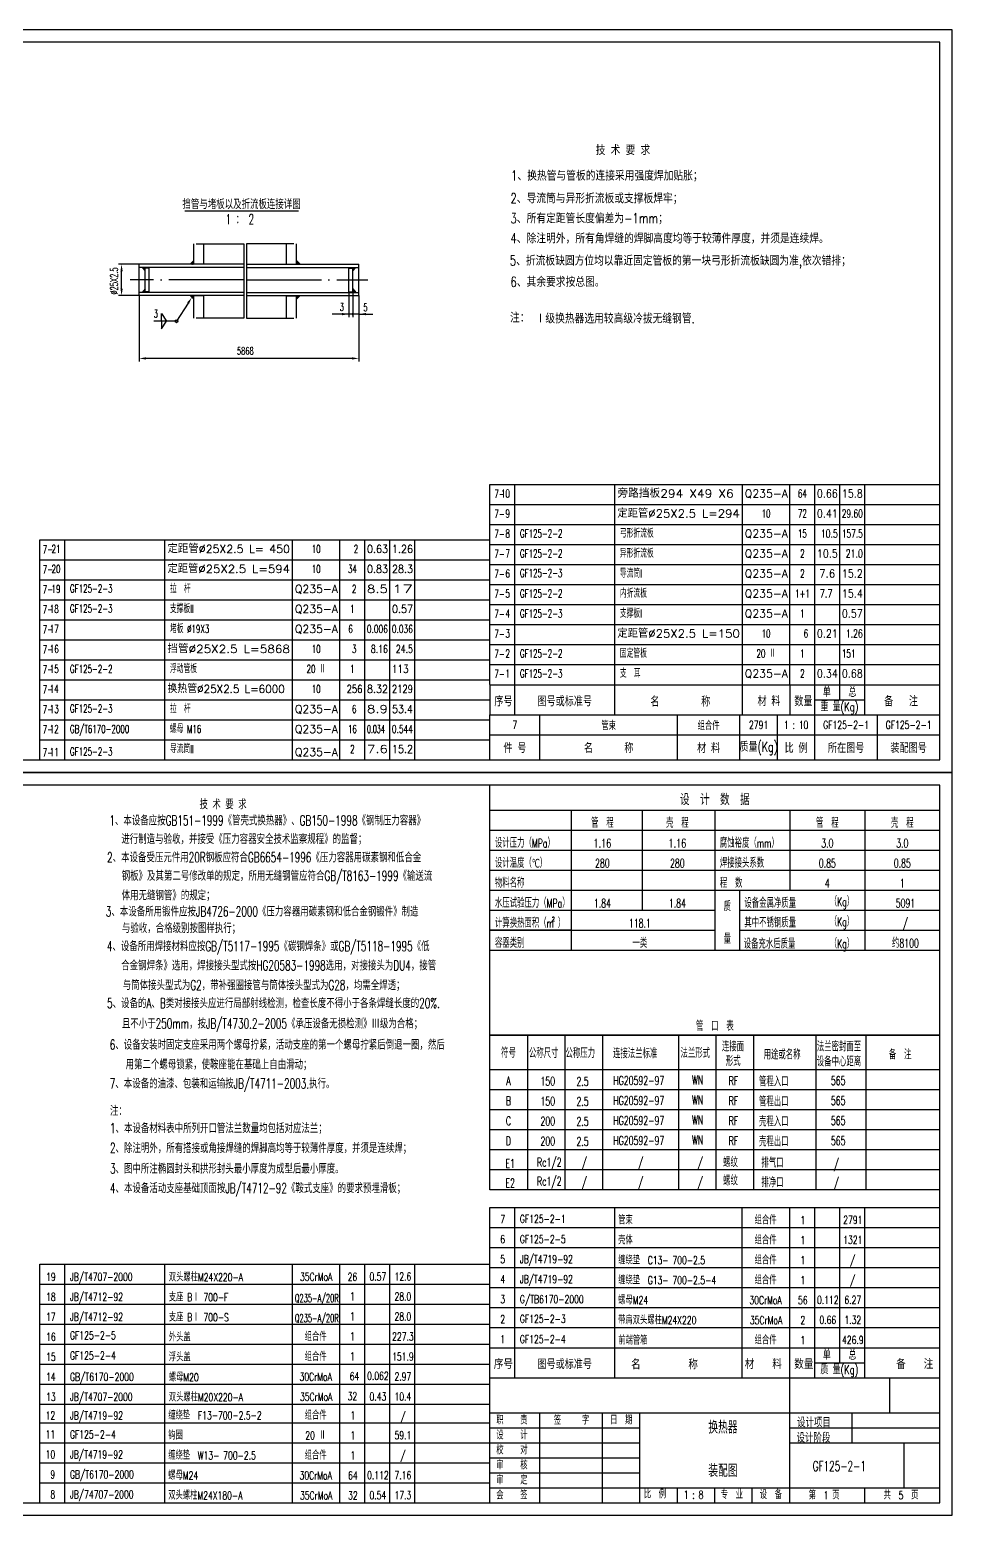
# Model space of a CAD drawing. Extents: x -187 to 2440, y 126 to 1474.
# Drawn here: x 1134 to 1503, y 871 to 1465 of the extents above; entities that cross this region are included whole.
import ezdxf
from ezdxf.enums import TextEntityAlignment as Align

# ---------------------------------------------------------------- set-up
doc = ezdxf.new("R2010")
doc.units = 0
doc.header["$MEASUREMENT"] = 0
doc.linetypes.add('DASHDOT-M', pattern=[36, 30, -3, 0, -3])
doc.layers.get('0').update_dxf_attribs({"linetype": 'CONTINUOUS'})
for name, color, linetype in [('CDR_DWG1', 4, 'CONTINUOUS'), ('CDR_DWG2', 2, 'CONTINUOUS'), ('CDR_DWG3', 1, 'DASHDOT-M')]:
    doc.layers.add(name, color=color, linetype=linetype)
doc.styles.add('HZ', font='ROMANS', dxfattribs={"width": 0.7, "bigfont": 'HZ'})

msp = doc.modelspace()

# ---------------------------------------------------------------- linework, layer by layer
for p, q in [((1503.4, 1465.28), (662.4, 1465.28)), ((1503.4, 1168.28), (1503.4, 1465.28)), ((1198.42, 1371.46), (1199.92, 1372.93)), ((1198.6, 1371.46), (1199.92, 1372.78)), ((1198.89, 1371.46), (1199.92, 1372.49)), ((1199.92, 1371.87), (1199.39, 1372.4)), ((1199.92, 1372.15), (1199.53, 1372.54)), ((1199.92, 1372.43), (1199.67, 1372.68)), ((1199.92, 1372.71), (1199.82, 1372.82)), ((1242.51, 1371.46), (1241, 1372.93)), ((1241, 1372.71), (1241.11, 1372.82)), ((1242.32, 1371.46), (1241, 1372.78)), ((1241, 1372.43), (1241.26, 1372.68)), ((1241, 1372.15), (1241.4, 1372.54)), ((1242.04, 1371.46), (1241, 1372.49)), ((1241, 1371.87), (1241.54, 1372.4)), ((1178.03, 1371.46), (1169.79, 1371.46)), ((1171.04, 1361.76), (1171.04, 1368.66)), ((1180.53, 1368.83), (1179.33, 1370.21)), ((1179.42, 1370.1), (1179.53, 1370.21)), ((1180.53, 1369.19), (1179.51, 1370.21)), ((1179.55, 1369.95), (1179.81, 1370.21)), ((1179.68, 1369.8), (1180.09, 1370.21)), ((1180.53, 1369.48), (1179.79, 1370.21)), ((1179.81, 1369.65), (1180.37, 1370.21)), ((1179.95, 1369.5), (1180.53, 1370.08)), ((1180.53, 1368.91), (1179.99, 1369.44)), ((1180.53, 1369.76), (1180.08, 1370.21)), ((1180.08, 1369.35), (1180.53, 1369.79)), ((1180.21, 1369.19), (1180.53, 1369.51)), ((1180.34, 1369.04), (1180.53, 1369.23)), ((1180.53, 1370.04), (1180.36, 1370.21)), ((1180.47, 1368.89), (1180.53, 1368.95)), ((1199.77, 1371.46), (1199.1, 1372.12)), ((1199.17, 1371.46), (1199.92, 1372.21)), ((1199.92, 1371.58), (1199.24, 1372.26)), ((1241, 1371.58), (1241.68, 1372.26)), ((1263.5, 1369.48), (1264.24, 1370.21)), ((1263.5, 1369.19), (1264.52, 1370.21)), ((1263.5, 1368.83), (1264.7, 1370.21)), ((1264.08, 1369.5), (1263.5, 1370.08)), ((1264.22, 1369.65), (1263.66, 1370.21)), ((1264.35, 1369.8), (1263.94, 1370.21)), ((1264.48, 1369.95), (1264.22, 1370.21)), ((1264.61, 1370.1), (1264.5, 1370.21)), ((1180.53, 1361.59), (1179.33, 1360.21)), ((1179.43, 1360.21), (1180.53, 1361.31)), ((1179.89, 1360.21), (1179.59, 1360.51)), ((1179.71, 1360.21), (1180.53, 1361.03)), ((1180.18, 1360.21), (1179.72, 1360.66)), ((1180.46, 1360.21), (1179.85, 1360.81)), ((1180.53, 1360.42), (1179.99, 1360.97)), ((1179.99, 1360.21), (1180.53, 1360.74)), ((1180.53, 1360.71), (1180.12, 1361.12)), ((1180.53, 1360.99), (1180.25, 1361.27)), ((1180.27, 1360.21), (1180.53, 1360.46)), ((1180.53, 1361.27), (1180.38, 1361.42)), ((1180.53, 1361.56), (1180.51, 1361.57)), ((1262, 1360.46), (1262, 1350.3)), ((1263.5, 1361.59), (1263.5, 1350.3)), ((1263.5, 1361.59), (1264.7, 1360.21)), ((1264.6, 1360.21), (1263.5, 1361.31)), ((1264.32, 1360.21), (1263.5, 1361.03)), ((1263.57, 1360.21), (1264.18, 1360.81)), ((1263.85, 1360.21), (1264.31, 1360.66)), ((1264.14, 1360.21), (1264.44, 1360.51)), ((1178.03, 1358.96), (1169.79, 1358.96)), ((1178.03, 1358.96), (1178.03, 1332.58)), ((1179.33, 1360.21), (1179.33, 1360.21)), ((1179.61, 1360.21), (1179.46, 1360.36)), ((1197.64, 1355.89), (1193.03, 1348.7)), ((1198.42, 1358.96), (1199.92, 1357.49)), ((1198.63, 1358.96), (1198.53, 1358.85)), ((1198.6, 1358.96), (1199.92, 1357.64)), ((1198.92, 1358.96), (1198.67, 1358.71)), ((1199.2, 1358.96), (1198.81, 1358.57)), ((1198.89, 1358.96), (1199.92, 1357.92)), ((1199.48, 1358.96), (1198.96, 1358.43)), ((1199.77, 1358.96), (1199.1, 1358.29)), ((1199.17, 1358.96), (1199.92, 1358.2)), ((1199.92, 1358.83), (1199.24, 1358.15)), ((1199.92, 1358.55), (1199.39, 1358.01)), ((1199.45, 1358.96), (1199.92, 1358.49)), ((1199.92, 1358.27), (1199.53, 1357.87)), ((1199.92, 1357.99), (1199.67, 1357.73)), ((1199.92, 1357.7), (1199.82, 1357.59)), ((1242.04, 1358.96), (1241, 1357.92)), ((1242.32, 1358.96), (1241, 1357.64)), ((1242.51, 1358.96), (1241, 1357.49)), ((1241.76, 1358.96), (1241, 1358.2)), ((1241, 1358.83), (1241.68, 1358.15)), ((1241, 1358.55), (1241.54, 1358.01)), ((1241, 1358.27), (1241.4, 1357.87)), ((1241, 1357.99), (1241.26, 1357.73)), ((1241, 1357.7), (1241.11, 1357.59)), ((1264.42, 1360.21), (1264.57, 1360.36)), ((1264.7, 1360.21), (1264.7, 1360.21)), ((1266, 1358.96), (1266, 1350.3)), ((1185.82, 1348.7), (1183.9, 1348.7)), ((1193.03, 1348.7), (1185.82, 1348.7)), ((1187.08, 1351.75), (1189.05, 1348.7)), ((1187.08, 1348.7), (1187.08, 1351.75)), ((1187.08, 1345.65), (1189.05, 1348.7)), ((1187.08, 1348.7), (1187.08, 1345.65)), ((1260.7, 1351.55), (1255.35, 1351.55)), ((1266, 1351.55), (1256.4, 1351.55)), ((1266, 1350.3), (1266, 1341.44)), ((1266.3, 1351.55), (1269.1, 1351.55)), ((1268.8, 1351.55), (1271.6, 1351.55)), ((1266, 1341.44), (1266, 1332.58)), ((1263.2, 1333.83), (1180.83, 1333.83)), ((1458.4, 1203.45), (1458.4, 1283.45)), ((1318.4, 1275.45), (1498.4, 1275.45)), ((1318.4, 1267.45), (1498.4, 1267.45)), ((1278.4, 1173.28), (1278.4, 1261.28)), ((1318.4, 1259.45), (1498.4, 1259.45)), ((1138.4, 1253.28), (1318.4, 1253.28)), ((1318.4, 1251.45), (1498.4, 1251.45)), ((1138.4, 1245.28), (1318.4, 1245.28)), ((1318.4, 1243.45), (1498.4, 1243.45)), ((1138.4, 1237.28), (1318.4, 1237.28)), ((1318.4, 1235.45), (1498.4, 1235.45)), ((1138.4, 1229.28), (1318.4, 1229.28)), ((1318.4, 1227.45), (1498.4, 1227.45)), ((1138.4, 1221.28), (1318.4, 1221.28)), ((1318.4, 1219.45), (1498.4, 1219.45)), ((1138.4, 1213.28), (1318.4, 1213.28)), ((1318.4, 1211.45), (1498.4, 1211.45)), ((1138.4, 1205.28), (1318.4, 1205.28)), ((1318.4, 1203.28), (1498.4, 1203.28)), ((1318.4, 1203.28), (1498.4, 1203.28)), ((1458.4, 1197.28), (1458.4, 1203.28)), ((1138.4, 1197.28), (1318.4, 1197.28)), ((1448.4, 1197.28), (1468.4, 1197.28)), ((1138.4, 1189.28), (1318.4, 1189.28)), ((1318.4, 1191.28), (1498.4, 1191.28)), ((1318.41, 1191.28), (1498.41, 1191.28)), ((1318.41, 1183.28), (1498.41, 1183.28)), ((1138.4, 1181.28), (1318.4, 1181.28)), ((1318.41, 1173.28), (1498.4, 1173.28)), ((1503.4, 1168.28), (662.4, 1168.28)), ((662.4, 1168.28), (1503.4, 1168.28)), ((662.4, 1168.28), (1503.4, 1168.28)), ((662.4, 1168.2), (1503.4, 1168.2)), ((662.4, 1168.2), (1503.4, 1168.2)), ((1503.4, 871.2), (1503.4, 1168.2)), ((1379.38, 1153.2), (1379.38, 1113.2)), ((1318.4, 1145.2), (1498.4, 1145.2)), ((1318.4, 1137.2), (1498.4, 1137.2)), ((1318.4, 1129.2), (1498.4, 1129.2)), ((1318.4, 1121.2), (1498.4, 1121.2)), ((1418.4, 1097.2), (1418.4, 1121.2)), ((1318.4, 1113.2), (1408.4, 1113.2)), ((1418.4, 1113.2), (1498.4, 1113.2)), ((1350.86, 1105.2), (1318.4, 1105.2)), ((1318.4, 1105.2), (1408.4, 1105.2)), ((1418.4, 1105.2), (1498.4, 1105.2)), ((1318.4, 1097.2), (1498.4, 1097.2)), ((1318.4, 1097.2), (1498.4, 1097.2)), ((1318.4, 1097.2), (1498.4, 1097.2)), ((1318.4, 1097.2), (1408.4, 1097.2)), ((1408.4, 1097.2), (1498.4, 1097.2)), ((1318.4, 1063.2), (1498.4, 1063.2)), ((1498.4, 1049.38), (1318.4, 1049.38)), ((1498.4, 1041.38), (1318.4, 1041.38)), ((1498.4, 1033.38), (1318.4, 1033.38)), ((1498.4, 1025.38), (1318.4, 1025.38)), ((1498.4, 1017.38), (1318.4, 1017.38)), ((1498.4, 1009.38), (1318.4, 1009.38)), ((1458.39, 932.2), (1458.39, 994.28)), ((1318.39, 986.28), (1498.39, 986.28)), ((1318.39, 978.28), (1498.39, 978.28)), ((1278.4, 876.2), (1278.4, 971.65)), ((1318.39, 970.28), (1498.39, 970.28)), ((1138.4, 963.65), (1318.4, 963.65)), ((1318.39, 962.28), (1498.39, 962.28)), ((1138.4, 955.65), (1318.4, 955.65)), ((1318.39, 954.28), (1498.39, 954.28)), ((1138.4, 947.65), (1318.4, 947.65)), ((1318.39, 946.28), (1498.39, 946.28)), ((1138.4, 939.65), (1318.4, 939.65)), ((1318.39, 938.2), (1498.39, 938.2)), ((1318.39, 938.2), (1498.39, 938.2)), ((1468.39, 932.2), (1468.39, 938.2)), ((1138.4, 931.65), (1318.4, 931.65)), ((1448.39, 932.2), (1468.39, 932.2)), ((1138.4, 923.65), (1318.4, 923.65)), ((1318.4, 926.2), (1498.4, 926.2)), ((1438.39, 876.2), (1438.39, 926.2)), ((1478.39, 912.2), (1478.39, 926.2)), ((1138.4, 915.65), (1318.4, 915.65)), ((1318.39, 912.2), (1498.39, 912.2)), ((1338.39, 876.2), (1338.39, 912.2)), ((1363.39, 876.2), (1363.39, 912.2)), ((1378.39, 876.2), (1378.39, 912.2)), ((1463.39, 900.2), (1463.39, 912.2)), ((1138.39, 908.2), (1318.39, 908.2)), ((1138.4, 908.2), (1318.4, 908.2)), ((1318.39, 906.2), (1378.39, 906.2)), ((1438.39, 906.2), (1498.39, 906.2)), ((1138.39, 900.2), (1318.39, 900.2)), ((1318.39, 900.2), (1378.39, 900.2)), ((1438.39, 900.2), (1498.39, 900.2)), ((1484.02, 900.2), (1484.02, 882.2)), ((1138.39, 892.2), (1318.39, 892.2)), ((1318.39, 894.2), (1378.39, 894.2)), ((1318.39, 888.2), (1378.39, 888.2)), ((1138.39, 884.2), (1318.39, 884.2)), ((1318.39, 882.2), (1498.39, 882.2)), ((1393.39, 876.2), (1393.39, 882.2)), ((1408.39, 876.2), (1408.39, 882.2)), ((1423.39, 876.2), (1423.39, 882.2)), ((1468.39, 876.2), (1468.39, 882.2)), ((662.4, 871.2), (1503.4, 871.2))]:
    msp.add_line(p, q)
msp.add_circle((1193.03, 1348.7), 0.578)
for start, end in [(0, 180), (180, 0)]:
    msp.add_arc((1263.5, 1351.55), 0.2, start, end)
for points in [[(1170.58, 1368.66), (1171.51, 1368.66), (1171.04, 1371.46)], [(1170.58, 1361.76), (1171.51, 1361.76), (1171.04, 1358.96)], [(1197.25, 1356.14), (1198.03, 1355.63), (1199.15, 1358.24)], [(1259.2, 1352.02), (1259.2, 1351.08), (1262, 1351.55)], [(1268.8, 1352.02), (1268.8, 1351.08), (1266, 1351.55)], [(1180.83, 1334.3), (1180.83, 1333.37), (1178.03, 1333.83)], [(1263.2, 1334.3), (1263.2, 1333.37), (1266, 1333.83)]]:
    msp.add_solid(points)
at = {"layer": 'CDR_DWG1'}
for p, q in [((1498.4, 1460.28), (687.4, 1460.28)), ((1498.4, 1173.28), (1498.4, 1460.28)), ((1199.92, 1371.46), (1199.92, 1379.69)), ((1200.92, 1379.69), (1219.92, 1379.69)), ((1203.92, 1371.46), (1203.92, 1379.69)), ((1219.92, 1379.69), (1219.92, 1349.97)), ((1221, 1379.69), (1221, 1349.97)), ((1240, 1379.69), (1221, 1379.69)), ((1237, 1371.46), (1237, 1379.69)), ((1241, 1371.46), (1241, 1379.69)), ((1219.92, 1371.46), (1178.03, 1371.46)), ((1178.03, 1358.96), (1178.03, 1371.46)), ((1219.92, 1370.21), (1178.03, 1370.21)), ((1180.53, 1360.21), (1180.53, 1370.21)), ((1182.03, 1369.96), (1180.53, 1369.96)), ((1182.03, 1360.46), (1182.03, 1369.96)), ((1198.63, 1371.46), (1198.53, 1371.56)), ((1198.92, 1371.46), (1198.67, 1371.7)), ((1199.2, 1371.46), (1198.81, 1371.84)), ((1199.48, 1371.46), (1198.96, 1371.98)), ((1199.45, 1371.46), (1199.92, 1371.93)), ((1199.74, 1371.46), (1199.92, 1371.65)), ((1203.92, 1371.58), (1199.92, 1371.58)), ((1221, 1371.46), (1266, 1371.46)), ((1221, 1370.21), (1266, 1370.21)), ((1237, 1371.58), (1241, 1371.58)), ((1241.76, 1371.46), (1241, 1372.21)), ((1241.47, 1371.46), (1241, 1371.93)), ((1241.19, 1371.46), (1241, 1371.65)), ((1241.16, 1371.46), (1241.83, 1372.12)), ((1241.45, 1371.46), (1241.97, 1371.98)), ((1241.73, 1371.46), (1242.11, 1371.84)), ((1242.01, 1371.46), (1242.26, 1371.7)), ((1242.29, 1371.46), (1242.4, 1371.56)), ((1262, 1369.96), (1263.5, 1369.96)), ((1262, 1360.46), (1262, 1369.96)), ((1263.5, 1369.76), (1263.95, 1370.21)), ((1263.5, 1370.04), (1263.67, 1370.21)), ((1263.5, 1360.21), (1263.5, 1370.21)), ((1263.95, 1369.35), (1263.5, 1369.79)), ((1263.82, 1369.19), (1263.5, 1369.51)), ((1263.5, 1368.91), (1264.04, 1369.44)), ((1263.69, 1369.04), (1263.5, 1369.23)), ((1263.56, 1368.89), (1263.5, 1368.95)), ((1266, 1358.96), (1266, 1371.46)), ((1182.03, 1360.46), (1180.53, 1360.46)), ((1262, 1360.46), (1263.5, 1360.46)), ((1263.5, 1361.56), (1263.52, 1361.57)), ((1263.5, 1361.27), (1263.65, 1361.42)), ((1263.5, 1360.99), (1263.78, 1361.27)), ((1263.5, 1360.71), (1263.91, 1361.12)), ((1263.5, 1360.42), (1264.04, 1360.97)), ((1264.04, 1360.21), (1263.5, 1360.74)), ((1263.76, 1360.21), (1263.5, 1360.46)), ((1219.92, 1360.21), (1178.03, 1360.21)), ((1219.92, 1358.96), (1178.03, 1358.96)), ((1199.74, 1358.96), (1199.92, 1358.77)), ((1199.92, 1349.97), (1199.92, 1358.96)), ((1203.92, 1358.83), (1199.92, 1358.83)), ((1203.92, 1349.97), (1203.92, 1358.96)), ((1221, 1360.21), (1266, 1360.21)), ((1221, 1358.96), (1266, 1358.96)), ((1237, 1349.97), (1237, 1358.96)), ((1237, 1358.83), (1241, 1358.83)), ((1241, 1349.97), (1241, 1358.96)), ((1241.19, 1358.96), (1241, 1358.77)), ((1241.47, 1358.96), (1241, 1358.49)), ((1241.16, 1358.96), (1241.83, 1358.29)), ((1241.45, 1358.96), (1241.97, 1358.43)), ((1241.73, 1358.96), (1242.11, 1358.57)), ((1242.01, 1358.96), (1242.26, 1358.71)), ((1242.29, 1358.96), (1242.4, 1358.85)), ((1219.92, 1349.97), (1200.92, 1349.97)), ((1221, 1349.97), (1240, 1349.97)), ((1318.4, 1283.45), (1498.4, 1283.45)), ((1318.4, 1203.45), (1318.4, 1283.45)), ((1318.4, 1203.45), (1318.4, 1283.45)), ((1328.4, 1203.45), (1328.4, 1283.45)), ((1368.4, 1203.45), (1368.4, 1283.45)), ((1419.4, 1203.45), (1419.4, 1283.45)), ((1438.4, 1203.45), (1438.4, 1283.45)), ((1448.4, 1203.45), (1448.4, 1283.45)), ((1468.4, 1203.45), (1468.4, 1283.45)), ((1138.4, 1261.28), (1318.4, 1261.28)), ((1138.4, 1173.28), (1138.4, 1261.28)), ((1148.4, 1173.28), (1148.4, 1261.28)), ((1188.4, 1173.28), (1188.4, 1261.28)), ((1239.4, 1173.28), (1239.4, 1261.28)), ((1258.4, 1173.28), (1258.4, 1261.28)), ((1268.4, 1173.28), (1268.4, 1261.28)), ((1288.4, 1173.28), (1288.4, 1261.28)), ((1318.4, 1203.28), (1318.4, 1191.28)), ((1328.4, 1191.28), (1328.4, 1203.28)), ((1368.4, 1191.28), (1368.4, 1203.28)), ((1419.4, 1191.28), (1419.4, 1203.28)), ((1438.4, 1203.45), (1438.4, 1191.28)), ((1448.4, 1191.28), (1448.4, 1203.28)), ((1468.4, 1191.28), (1468.4, 1203.28)), ((1318.41, 1173.28), (1318.41, 1191.28)), ((1338.41, 1173.28), (1338.41, 1191.28)), ((1393.41, 1173.28), (1393.41, 1191.28)), ((1418.41, 1173.28), (1418.41, 1191.28)), ((1433.41, 1173.28), (1433.41, 1191.28)), ((1448.41, 1173.28), (1448.41, 1191.28)), ((1473.41, 1173.28), (1473.41, 1191.28)), ((687.4, 1173.28), (1498.4, 1173.28)), ((1498.4, 1163.2), (687.4, 1163.2)), ((1318.4, 1001.38), (1318.4, 1163.2)), ((1498.4, 876.2), (1498.4, 1163.2)), ((1318.4, 1153.2), (1498.4, 1153.2)), ((1350.86, 1153.2), (1350.86, 1097.2)), ((1408.4, 1153.2), (1408.4, 1097.2)), ((1438.4, 1153.2), (1438.4, 1121.2)), ((1468.4, 1153.2), (1468.4, 1097.2)), ((1498.4, 1063.2), (1318.4, 1063.2)), ((1333.4, 1063.2), (1333.4, 1001.38)), ((1348.4, 1063.2), (1348.4, 1001.38)), ((1363.4, 1063.2), (1363.4, 1001.38)), ((1393.83, 1063.2), (1393.83, 1001.38)), ((1408.83, 1063.2), (1408.83, 1001.38)), ((1423.83, 1063.2), (1423.83, 1001.38)), ((1448.83, 1063.2), (1448.83, 1001.38)), ((1468.83, 1063.2), (1468.83, 1001.38)), ((1498.4, 1001.38), (1318.4, 1001.38)), ((1318.39, 876.2), (1318.39, 994.28)), ((1318.39, 994.28), (1498.39, 994.28)), ((1328.39, 926.2), (1328.39, 994.28)), ((1368.39, 926.2), (1368.39, 994.28)), ((1419.39, 926.2), (1419.39, 994.28)), ((1438.39, 926.2), (1438.39, 994.28)), ((1448.39, 926.2), (1448.39, 994.28)), ((1468.39, 926.2), (1468.39, 994.28)), ((1138.4, 971.65), (1318.4, 971.65)), ((1138.4, 915.65), (1138.4, 971.65)), ((1148.4, 876.2), (1148.4, 971.65)), ((1188.4, 876.2), (1188.4, 971.65)), ((1239.4, 876.2), (1239.4, 971.65)), ((1258.4, 876.2), (1258.4, 971.65)), ((1268.4, 876.2), (1268.4, 971.65)), ((1288.4, 876.2), (1288.4, 971.65)), ((1318.4, 926.2), (1498.4, 926.2)), ((1438.39, 876.2), (1438.39, 926.2)), ((1138.4, 876.2), (1138.4, 915.67)), ((687.4, 876.2), (1498.4, 876.2))]:
    msp.add_line(p, q, dxfattribs=at)
at = {"layer": 'CDR_DWG2'}
msp.add_line((1196.32, 1392.8), (1241.8, 1392.8), dxfattribs=at)
at = {"layer": 'CDR_DWG3', "linetype": 'DASHDOT-M'}
for p, q in [((1219.92, 1365.21), (1174.45, 1365.21)), ((1221, 1365.21), (1269.58, 1365.21))]:
    msp.add_line(p, q, dxfattribs=at)

# ---------------------------------------------------------------- texts
at = {"style": 'HZ'}
for s, height, width, p in [('           技 术 要 求', 4, 0.75, (1336.15, 1415.16)), ('1、换热管与管板的连接采用强度焊加贴胀；', 4, 0.75, (1326.85, 1404.94)), ('2、导流筒与异形折流板或支撑板焊牢；', 4, 0.75, (1326.6, 1395.86)), ('3、所有定距管长度偏差为-1mm；', 4, 0.75, (1326.6, 1387.86)), ('4、除注明外，所有角焊缝的焊脚高度均等于较薄件厚度，并须是连续焊。', 4, 0.75, (1326.6, 1379.86)), ('5、折流板缺圆方位均以靠近固定管板的第一块弓形折流板缺圆为准,依次错排；', 4, 0.75, (1326.33, 1370.96)), ('6、其余要求按总图。', 4, 0.75, (1326.6, 1362.46)), ('3', 3, 0.65, (1258.34, 1352.9)), ('5', 3, 0.65, (1267.8, 1352.73)), ('3', 3, 0.65, (1183.9, 1350.2)), ('注：', 4, 0.75, (1326.45, 1348.16)), ('Ⅰ级换热器选用较高级冷拔无缝钢管.', 4, 0.75, (1336.7, 1347.82)), ('5868', 3, 0.65, (1217.21, 1335.33)), ('7-', 3.2, 0.65, (1320.18, 1278.04)), ('7-', 3.2, 0.65, (1320.18, 1270.04)), ('GF125-2-2', 3.2, 0.65, (1330.4, 1262.2)), ('弓形折流板', 3.2, 0.65, (1370.4, 1262.2)), ('7-', 3.2, 0.65, (1320.18, 1262.04)), ('7-', 3.2, 0.65, (1139.49, 1255.88)), ('7-', 3.2, 0.65, (1320.18, 1254.04)), ('GF125-2-2', 3.2, 0.65, (1330.4, 1254.2)), ('异形折流板', 3.2, 0.65, (1370.4, 1254.2)), ('7-', 3.2, 0.65, (1139.49, 1247.88)), ('7-', 3.2, 0.65, (1320.18, 1246.04)), ('GF125-2-3', 3.2, 0.65, (1330.4, 1246.38)), ('导流筒I', 3.2, 0.65, (1370.4, 1246.2)), ('7-', 3.2, 0.65, (1139.49, 1239.88)), ('GF125-2-3', 3.2, 0.65, (1150.4, 1240.2)), ('拉  杆', 3.2, 0.65, (1190.4, 1240.03)), ('内折流板', 3.2, 0.65, (1370.4, 1238.2)), ('7-', 3.2, 0.65, (1320.18, 1238.04)), ('GF125-2-2', 3.2, 0.65, (1330.4, 1238.2)), ('7-', 3.2, 0.65, (1139.49, 1231.88)), ('GF125-2-3', 3.2, 0.65, (1150.4, 1232.2)), ('支撑板II', 3.2, 0.65, (1190.4, 1232.03)), ('7-', 3.2, 0.65, (1320.18, 1230.04)), ('GF125-2-3', 3.2, 0.65, (1330.4, 1230.2)), ('支撑板I', 3.2, 0.65, (1370.4, 1230.2)), ('7-', 3.2, 0.65, (1139.49, 1223.88)), ('堵板 %%C19X3 ', 3.2, 0.65, (1190.4, 1224.03)), ('7-', 3.2, 0.65, (1320.18, 1222.04)), ('7-', 3.2, 0.65, (1139.49, 1215.88)), ('7-', 3.2, 0.65, (1320.18, 1214.04)), ('GF125-2-2', 3.2, 0.65, (1330.4, 1214.2)), ('固定管板', 3.2, 0.65, (1370.4, 1214.2)), ('7-', 3.2, 0.65, (1139.49, 1207.88)), ('GF125-2-2', 3.2, 0.65, (1150.4, 1208.03)), ('浮动管板', 3.2, 0.65, (1190.4, 1208.03)), ('7-', 3.2, 0.65, (1320.18, 1206.04)), ('GF125-2-3', 3.2, 0.65, (1330.4, 1206.2)), ('支  耳', 3.2, 0.65, (1370.4, 1206.2)), ('7-', 3.2, 0.65, (1139.49, 1199.88)), ('单', 3.5, 0.7, (1451.58, 1198.53)), ('总', 3.5, 0.7, (1461.84, 1198.48)), ('7-', 3.2, 0.65, (1139.49, 1191.88)), ('GF125-2-3', 3.2, 0.65, (1150.4, 1192.2)), ('拉  杆', 3.2, 0.65, (1190.4, 1192.03)), ('序号', 3.5, 0.8, (1320.19, 1194.76)), ('图号或标准号', 3.5, 0.8, (1337.42, 1194.78)), ('名        称', 3.5, 0.8, (1382.59, 1194.66)), ('材 料', 3.5, 0.8, (1425.46, 1194.83)), ('数量', 3.5, 0.8, (1440.19, 1194.78)), ('重 量(Kg)', 3.5, 0.7, (1450.64, 1192.75)), ('备   注', 3.5, 0.8, (1476.14, 1194.78)), ('7-', 3.2, 0.65, (1139.49, 1183.88)), ('GB/T6170-2000', 3.2, 0.65, (1150.4, 1184.03)), ('螺母 M16 ', 3.2, 0.65, (1190.4, 1184.03)), ('7-', 3.2, 0.65, (1139.49, 1174.65)), ('GF125-2-3', 3.2, 0.65, (1150.4, 1175)), ('导流筒II', 3.2, 0.65, (1190.4, 1176.03)), ('          技 术 要 求', 4, 0.65, (1182.82, 1153.56)), ('1、本设备应按GB151-1999《管壳式换热器》、GB150-1998《钢制压力容器》', 4, 0.65, (1166.16, 1147.07)), ('  进行制造与验收，并接受《压力容器安全技术监察规程》的监督；', 4, 0.65, (1167.4, 1139.68)), ('设计压力（MPa）', 3.5, 0.65, (1320.4, 1138.2)), ('腐蚀裕度（mm）', 3.5, 0.65, (1410.4, 1138.2)), ('2、本设备受压元件用20R钢板应符合GB6654-1996《压力容器用碳素钢和低合金', 4, 0.65, (1165.24, 1132.32)), ('钢板》及其第二号修改单的规定，所用无缝钢管应符合GB/T8163-1999《输送流', 4, 0.65, (1171.08, 1124.94)), ('设计温度（℃）', 3.5, 0.65, (1320.4, 1130.2)), ('焊接接头系数', 3.5, 0.65, (1410.4, 1130.2)), ('物料名称', 3.5, 0.65, (1320.4, 1122.2)), ('程  数', 3.5, 0.65, (1410.4, 1122.2)), ('体用无缝钢管》的规定；', 4, 0.65, (1171.08, 1117.14)), ('水压试验压力（MPa）', 3.5, 0.65, (1320.4, 1114.2)), ('设备金属净质量', 3.5, 0.65, (1420.21, 1114.17)), ('（Kg）', 3.5, 0.65, (1454.34, 1114.78)), ('3、本设备所用锻件应按JB4726-2000《压力容器用碳素钢和低合金钢锻件》制造', 4, 0.65, (1164.74, 1110.67)), ('与验收，合格级别按图样执行；', 4, 0.65, (1171.17, 1104.05)), ('计算换热面积（m ）', 3.5, 0.65, (1320.4, 1106.2)), ('2', 1.75, 0.65, (1343.17, 1108.74)), ('其中不锈钢质量', 3.5, 0.65, (1420.21, 1106.31)), ('（Kg）', 3.5, 0.65, (1454.34, 1106.78)), ('4、设备所用焊接材料应按GB/T5117-1995《碳钢焊条》或GB/T5118-1995《低', 4, 0.65, (1165.15, 1096.79)), ('容器类别', 3.5, 0.65, (1320.4, 1098.2)), ('设备充水后质量', 3.5, 0.65, (1419.93, 1097.86)), ('（Kg）', 3.5, 0.65, (1454.34, 1098.01)), ('合金钢焊条》选用，焊接接头型式按HG20583-1998选用，对接接头为DU4，接管', 4, 0.65, (1170.89, 1089.1)), ('与筒体接头型式为G2，带补强圈接管与筒体接头型式为G28，均需全焊透；', 4, 0.65, (1171.5, 1081.23)), ('5、设备的A、B类对接接头应进行局部射线检测，检查长度不得小于各条焊缝长度的20%.', 4, 0.65, (1165.24, 1074.01)), ('且不小于250mm，按JB/T4730.2-2005《承压设备无损检测》Ⅲ级为合格；', 4, 0.65, (1171.15, 1065.86)), ('6、设备安装时固定支座采用两个螺母拧紧，活动支座的第一个螺母拧紧后倒退一圈，然后', 4, 0.65, (1166.3, 1057.42)), ('符号', 3.5, 0.65, (1322.88, 1054.23)), ('公称尺寸', 3.5, 0.65, (1334.03, 1054.12)), ('公称压力', 3.5, 0.65, (1348.64, 1054.12)), ('连接法兰标准', 3.5, 0.65, (1367.65, 1054.02)), ('法兰形式', 3.5, 0.65, (1394.65, 1054.12)), ('连接面', 3.5, 0.65, (1411.22, 1056.76)), ('法兰密封面至', 3.5, 0.65, (1449.19, 1056.76)), ('  用第二个螺母锁紧，使鞍座能在基础上自由滑动；', 4, 0.65, (1169.09, 1049.52)), (' 形式', 3.5, 0.65, (1411.22, 1050.94)), ('用途或名称', 3.5, 0.65, (1427.92, 1053.54)), ('设备中心距离', 3.5, 0.65, (1449.19, 1050.76)), ('备  注', 3.5, 0.65, (1478.02, 1053.54)), ('7、本设备的油漆、包装和运输按JB/T4711-2003.执行。', 4, 0.65, (1166.32, 1041.87)), ('WN', 3.5, 0.65, (1399.25, 1043.53)), ('RF', 3.5, 0.65, (1413.92, 1043.23)), ('管程入口', 3.5, 0.65, (1426.07, 1042.77)), ('565', 3.5, 0.65, (1454.81, 1043.24)), ('注：', 4, 0.65, (1166.4, 1030.96)), ('WN', 3.5, 0.65, (1399.25, 1035.53)), ('RF', 3.5, 0.65, (1413.92, 1035.23)), ('管程出口', 3.5, 0.65, (1426.07, 1034.77)), ('565', 3.5, 0.65, (1454.81, 1035.24)), ('1、本设备材料表中所列开口管法兰数量均包括对应法兰；', 4, 0.65, (1166.39, 1024.01)), ('WN', 3.5, 0.65, (1399.25, 1027.53)), ('RF', 3.5, 0.65, (1413.92, 1027.23)), ('壳程入口', 3.5, 0.65, (1426.07, 1026.77)), ('565', 3.5, 0.65, (1454.81, 1027.24)), ('WN', 3.5, 0.65, (1399.25, 1019.53)), ('RF', 3.5, 0.65, (1413.92, 1019.23)), ('壳程出口', 3.5, 0.65, (1426.07, 1018.77)), ('565', 3.5, 0.65, (1454.81, 1019.24)), ('2、除注明外，所有搭接或角接焊缝的焊脚高均等于较薄件厚度，并须是连续焊；', 4, 0.65, (1166.39, 1016.09)), ('3、图中所注椭圆封头和拱形封头最小厚度为成型后最小厚度。', 4, 0.65, (1166.39, 1007.86)), ('E1', 3.5, 0.65, (1324.62, 1010.16)), ('Rc1/2', 3.5, 0.65, (1337.23, 1010.64)), ('/', 3.5, 0.65, (1355.07, 1010.49)), ('/', 3.5, 0.65, (1377.7, 1010.49)), ('/', 3.5, 0.65, (1401.45, 1010.49)), ('螺纹', 3.5, 0.65, (1411.7, 1010.48)), ('排气口', 3.5, 0.65, (1427.02, 1010.29)), ('/', 3.5, 0.65, (1455.93, 1009.98)), ('4、本设备活动支座基础顶面按JB/T4712-92《鞍式支座》的要求预埋滑板；', 4, 0.65, (1166.4, 1000.05)), ('E2', 3.5, 0.65, (1324.62, 1002.32)), ('Rc1/2', 3.5, 0.65, (1337.23, 1003.04)), ('/', 3.5, 0.65, (1355.07, 1002.64)), ('/', 3.5, 0.65, (1377.7, 1002.64)), ('/', 3.5, 0.65, (1401.45, 1002.64)), ('螺纹', 3.5, 0.65, (1411.7, 1003.18)), ('排净口', 3.5, 0.65, (1427.02, 1002.44)), ('/', 3.5, 0.65, (1455.93, 1002.43)), ('GF125-2-1', 3.2, 0.7, (1330.39, 988.1)), ('管束', 3.2, 0.7, (1369.73, 987.62)), ('GF125-2-5', 3.2, 0.7, (1330.39, 980.01)), ('壳体', 3.2, 0.7, (1369.73, 979.62)), ('JB/T4719-92', 3.2, 0.7, (1330.39, 972.01)), ('缠绕垫  C13- 700-2.5', 3.2, 0.7, (1369.73, 971.62)), ('JB/T4707-2000', 3.2, 0.7, (1150.4, 964.94)), ('双头螺柱M24X220-A', 3.2, 0.7, (1189.94, 964.77)), ('JB/T4719-92', 3.2, 0.7, (1330.39, 964.01)), ('缠绕垫  G13- 700-2.5-4', 3.2, 0.7, (1369.73, 963.62)), ('JB/T4712-92', 3.2, 0.7, (1150.4, 956.94)), ('支座 BⅠ 700-F', 3.2, 0.7, (1189.94, 956.77)), ('G/TB6170-2000', 3.2, 0.7, (1330.39, 956.01)), ('螺母M24', 3.2, 0.7, (1369.73, 955.62)), ('JB/T4712-92', 3.2, 0.7, (1150.4, 948.94)), ('支座 BⅠ 700-S', 3.2, 0.7, (1189.94, 948.77)), ('GF125-2-3', 3.2, 0.7, (1330.39, 948.1)), ('带肩双头螺柱M24X220', 3.2, 0.7, (1369.73, 947.62)), ('GF125-2-5', 3.2, 0.7, (1150.4, 941.55)), ('外头盖', 3.2, 0.7, (1189.94, 940.77)), ('GF125-2-4', 3.2, 0.7, (1330.39, 940.01)), ('前端管箱', 3.2, 0.7, (1369.78, 939.53)), ('GF125-2-4', 3.2, 0.7, (1150.4, 933.46)), ('浮头盖', 3.2, 0.7, (1189.94, 932.77)), ('序号', 4, 0.8, (1319.95, 929.68)), ('图号或标准号', 4, 0.7, (1337.41, 929.69)), ('名        称', 4, 0.8, (1374.88, 929.58)), ('材   料', 4, 0.8, (1420.36, 929.74)), ('数量', 4, 0.8, (1440.15, 929.7)), ('单', 3.5, 0.7, (1451.57, 933.45)), ('总', 3.5, 0.7, (1461.84, 933.4)), ('备   注', 4, 0.8, (1480.96, 929.7)), ('GB/T6170-2000', 3.2, 0.7, (1150.4, 924.94)), ('螺母M20', 3.2, 0.7, (1189.94, 924.77)), ('质 量(Kg)', 3.5, 0.7, (1450.63, 927.67)), ('JB/T4707-2000', 3.2, 0.7, (1150.4, 916.94)), ('双头螺柱M20X220-A', 3.2, 0.7, (1189.94, 916.77)), ('JB/T4719-92', 3.2, 0.7, (1150.4, 909.49)), ('缠绕垫  F13-700-2.5-2', 3.2, 0.7, (1189.74, 909.53)), ('职    责', 3.2, 0.7, (1320.95, 907.58)), ('签     字', 3.2, 0.7, (1343.96, 907.53)), ('日  期', 3.2, 0.7, (1366.51, 907.62)), ('设计项目', 4, 0.65, (1441.29, 906.4)), ('GF125-2-4', 3.2, 0.7, (1150.39, 901.92)), ('钩圈', 3.2, 0.7, (1189.73, 901.53)), ('设    计', 3.2, 0.7, (1320.95, 901.58)), ('设计阶段', 4, 0.65, (1441.09, 900.25)), ('JB/T4719-92', 3.2, 0.7, (1150.39, 893.92)), ('缠绕垫  W13- 700-2.5', 3.2, 0.7, (1189.73, 893.53)), ('校    对', 3.2, 0.7, (1320.95, 895.58)), ('审    核', 3.2, 0.7, (1320.95, 889.58)), ('GF125-2-1', 4, 0.65, (1447.55, 888.87)), ('GB/T6170-2000', 3.2, 0.7, (1150.39, 885.92)), ('螺母M24', 3.2, 0.7, (1189.73, 885.53)), ('审    定', 3.2, 0.7, (1320.95, 883.58)), ('JB/74707-2000', 3.2, 0.7, (1150.39, 877.92)), ('双头螺柱M24X180-A', 3.2, 0.7, (1189.73, 877.53)), ('会    签', 3.2, 0.7, (1320.95, 877.58)), ('比  例', 3.2, 0.7, (1379.98, 878)), ('1 : 8', 3.2, 0.7, (1395.94, 877.82)), ('专  业', 3.2, 0.7, (1410.76, 877.8)), ('设  备', 3.2, 0.7, (1426.33, 877.79)), ('第  1 页', 3.2, 0.7, (1445.93, 877.59)), ('共  5  页', 3.2, 0.7, (1475.93, 877.59))]:
    msp.add_text(s, height=height, dxfattribs=dict(at, width=width)).set_placement(p)
at = {"style": 'HZ', "width": 0.65}
msp.add_text('%%c25X2.5', height=3, rotation=90, dxfattribs=at).set_placement((1169.54, 1359.36))
at = {"style": 'HZ'}
for s, width, p in [('10', 0.65, (1326.4, 1278.2)), ('9', 0.65, (1326.4, 1270.2)), ('8', 0.65, (1326.4, 1262.2)), ('21', 0.65, (1146.59, 1256.03)), ('7', 0.65, (1326.4, 1254.2)), ('20', 0.65, (1146.59, 1248.03)), ('6', 0.65, (1326.4, 1246.2)), ('19', 0.65, (1146.59, 1240.03)), ('5', 0.65, (1326.4, 1238.2)), ('18', 0.65, (1145.9, 1232.03)), ('4', 0.65, (1326.4, 1230.2)), ('17', 0.65, (1145.9, 1224.03)), ('3', 0.65, (1326.4, 1222.2)), ('16', 0.65, (1145.9, 1216.03)), ('2', 0.65, (1326.4, 1214.2)), ('15', 0.65, (1145.9, 1208.03)), ('1', 0.65, (1326.4, 1206.2)), ('14', 0.65, (1145.9, 1200.03)), ('13', 0.65, (1145.9, 1192.03)), ('12', 0.65, (1145.9, 1184.03)), ('11', 0.65, (1145.9, 1174.83)), ('7', 0.7, (1324.48, 988.01)), ('6', 0.7, (1324.48, 980.01)), ('5', 0.7, (1324.48, 972.01)), ('19', 0.7, (1144.66, 964.94)), ('4', 0.7, (1324.48, 964.01)), ('18', 0.7, (1144.66, 956.94)), ('3', 0.7, (1324.48, 956.01)), ('17', 0.7, (1144.66, 948.94)), ('2', 0.7, (1324.48, 948.01)), ('16', 0.7, (1144.66, 940.94)), ('1', 0.7, (1324.48, 940.01)), ('15', 0.7, (1144.66, 932.94)), ('14', 0.7, (1144.66, 924.94)), ('13', 0.7, (1144.66, 916.94)), ('12', 0.7, (1144.49, 909.49)), ('11', 0.7, (1144.48, 901.92)), ('10', 0.7, (1144.48, 893.92)), ('9', 0.7, (1144.48, 885.92)), ('8', 0.7, (1144.48, 877.92))]:
    msp.add_text(s, height=3.2, dxfattribs=dict(at, width=width)).set_placement(p, align=Align.RIGHT)
for s, width, p, p2 in [('旁路挡板294 X49 X6 ', 1.010567, (1369.4, 1278.2), (1418.4, 1278.2)), ('Q235-A', 0.903, (1420.4, 1278.2), (1437.6, 1278.2)), ('0.66', 0.822761, (1449.2, 1278.2), (1457.6, 1278.2)), ('15.8', 0.822761, (1459.2, 1278.2), (1467.6, 1278.2)), ('定距管%%C25X2.5 L=294', 0.997402, (1369.4, 1270.2), (1418.4, 1270.2)), ('0.41', 0.903689, (1449.2, 1270.2), (1457.6, 1270.2)), ('29.60', 0.633621, (1459.2, 1270.2), (1467.6, 1270.2)), ('Q235-A', 0.903, (1420.4, 1262.2), (1437.6, 1262.2)), (' 10.5', 0.62642, (1449.2, 1262.2), (1457.6, 1262.2)), ('157.5', 0.633621, (1459.2, 1262.2), (1467.6, 1262.2)), ('定距管%%C25X2.5 L= 450', 0.939143, (1189.4, 1256.03), (1238.4, 1256.03)), ('0.63', 0.822761, (1269.2, 1256.03), (1277.6, 1256.03)), ('1.26', 0.822761, (1279.2, 1256.03), (1287.6, 1256.03)), ('Q235-A', 0.903, (1420.4, 1254.2), (1437.6, 1254.2)), ('10.5', 0.822761, (1449.2, 1254.2), (1457.6, 1254.2)), (' 21.0', 0.62642, (1459.2, 1254.2), (1467.6, 1254.2)), ('定距管%%C25X2.5 L=594', 0.997402, (1189.4, 1248.03), (1238.4, 1248.03)), ('0.83', 0.822761, (1269.2, 1248.03), (1277.6, 1248.03)), ('28.3', 0.822761, (1279.2, 1248.03), (1287.6, 1248.03)), ('Q235-A', 0.903, (1420.4, 1246.2), (1437.6, 1246.2)), (' 7.6', 0.810662, (1448.13, 1246.2), (1456.53, 1246.2)), ('15.2', 0.822761, (1459.2, 1246.2), (1467.6, 1246.2)), ('Q235-A', 0.903, (1240.4, 1240.03), (1257.6, 1240.03)), ('8.5', 1.172872, (1269.2, 1240.03), (1277.6, 1240.03)), ('17', 1.489865, (1279.2, 1240.03), (1287.6, 1240.03)), ('Q235-A', 0.903, (1420.4, 1238.2), (1437.6, 1238.2)), ('  7.7', 0.619382, (1447.06, 1238.2), (1455.46, 1238.2)), ('15.4', 0.810662, (1459.2, 1238.2), (1467.6, 1238.2)), ('Q235-A', 0.903, (1240.4, 1232.03), (1257.6, 1232.03)), ('0.57', 0.822761, (1279.2, 1232.03), (1287.6, 1232.03)), ('Q235-A', 0.903, (1420.4, 1230.2), (1437.6, 1230.2)), ('0.57', 0.822761, (1459.2, 1230.2), (1467.6, 1230.2)), ('Q235-A', 0.903, (1240.4, 1224.03), (1257.6, 1224.03)), ('0.006', 0.633621, (1269.2, 1224.03), (1277.6, 1224.03)), ('0.036', 0.633621, (1279.2, 1224.03), (1287.6, 1224.03)), ('定距管%%C25X2.5 L=150', 1.000506, (1369.4, 1222.2), (1418.4, 1222.2)), ('0.21', 0.903689, (1449.2, 1222.2), (1457.6, 1222.2)), (' 1.26', 0.62642, (1459.2, 1222.2), (1467.6, 1222.2)), ('挡管%%C25X2.5 L=5868', 1.012476, (1189.4, 1216.03), (1238.4, 1216.03)), (' 8.16', 0.62642, (1269.2, 1216.03), (1277.6, 1216.03)), (' 24.5', 0.62642, (1279.2, 1216.03), (1287.6, 1216.03)), ('151  ', 0.540441, (1459.2, 1214.2), (1467.6, 1214.2)), ('113 ', 0.680556, (1279.2, 1208.03), (1287.6, 1208.03)), ('Q235-A', 0.903, (1420.4, 1206.2), (1437.6, 1206.2)), ('0.34', 0.810662, (1449.2, 1206.2), (1457.6, 1206.2)), ('0.68', 0.822761, (1459.2, 1206.2), (1467.6, 1206.2)), ('换热管%%C25X2.5 L=6000 ', 0.880029, (1189.4, 1200.03), (1238.4, 1200.03)), (' 256', 0.673077, (1259.4, 1200.03), (1267.4, 1200.03)), ('8.32', 0.822761, (1269.2, 1200.03), (1277.6, 1200.03)), ('2129', 0.725329, (1279.2, 1200.03), (1287.6, 1200.03)), ('Q235-A', 0.903, (1240.4, 1192.03), (1257.6, 1192.03)), ('8.9', 1.19837, (1269.2, 1192.03), (1277.6, 1192.03)), ('53.4', 0.810662, (1279.2, 1192.03), (1287.6, 1192.03)), ('Q235-A', 0.903, (1240.4, 1184.03), (1257.6, 1184.03)), ('0.034 ', 0.496622, (1269.2, 1184.03), (1277.6, 1184.03)), ('0.544', 0.62642, (1279.2, 1184.03), (1287.6, 1184.03)), ('Q235-A', 0.903, (1240.4, 1174.83), (1257.6, 1174.83)), ('7.6', 1.172872, (1269.2, 1176.03), (1277.6, 1176.03)), ('15.2', 0.822761, (1279.2, 1176.03), (1287.6, 1176.03))]:
    msp.add_text(s, height=3.2, dxfattribs=dict(at, width=width)).set_placement(p, p2, align=Align.FIT)
for s, height, width, p in [('64', 3.2, 0.65, (1443.4, 1278.2)), ('10', 3.2, 0.65, (1428.9, 1270.2)), ('72', 3.2, 0.65, (1443.4, 1270.2)), ('15', 3.2, 0.65, (1443.4, 1262.2)), ('10', 3.2, 0.65, (1248.9, 1256.03)), ('  2', 3.2, 0.65, (1263.4, 1256.03)), ('2', 3.2, 0.65, (1443.4, 1254.2)), ('10', 3.2, 0.65, (1248.9, 1248.03)), ('34', 3.2, 0.65, (1263.4, 1248.03)), ('2', 3.2, 0.65, (1443.4, 1246.2)), (' 2', 3.2, 0.65, (1263.4, 1240.03)), ('1+1', 3.2, 0.65, (1443.4, 1238.2)), ('1', 3.2, 0.65, (1263.4, 1232.03)), ('1', 3.2, 0.65, (1443.4, 1230.2)), ('6 ', 3.2, 0.65, (1263.4, 1224.03)), ('10', 3.2, 0.65, (1428.9, 1222.2)), ('  6', 3.2, 0.65, (1443.4, 1222.2)), ('10', 3.2, 0.65, (1248.9, 1216.03)), (' 3', 3.2, 0.65, (1263.4, 1216.03)), ('20 Ⅱ', 3.2, 0.65, (1428.9, 1214.2)), ('1', 3.2, 0.65, (1443.4, 1214.2)), ('20 Ⅱ', 3.2, 0.65, (1248.9, 1208.03)), ('1', 3.2, 0.65, (1263.4, 1208.03)), ('2', 3.2, 0.65, (1443.4, 1206.2)), ('10', 3.2, 0.65, (1248.9, 1200.03)), (' 6', 3.2, 0.65, (1263.4, 1192.03)), ('16', 3.2, 0.65, (1263.4, 1184.03)), ('2', 3.2, 0.65, (1263.4, 1176.03)), ('设  计  数  据', 4.5, 0.68, (1408.4, 1155.2)), ('管  程', 3.5, 0.65, (1363.4, 1146.2)), ('壳  程', 3.5, 0.65, (1393.4, 1146.2)), ('管  程', 3.5, 0.65, (1453.4, 1146.2)), ('壳  程', 3.5, 0.65, (1483.4, 1146.2)), ('1.16', 3.5, 0.68, (1363.4, 1138.2)), ('1.16', 3.5, 0.68, (1393.4, 1138.2)), ('3.0', 3.5, 0.65, (1453.4, 1138.2)), ('3.0', 3.5, 0.65, (1483.4, 1138.2)), ('280', 3.5, 0.65, (1363.4, 1130.2)), ('280', 3.5, 0.65, (1393.4, 1130.2)), ('0.85', 3.5, 0.65, (1453.4, 1130.2)), ('0.85', 3.5, 0.65, (1483.4, 1130.2)), ('4', 3.5, 0.65, (1453.4, 1122.2)), ('1', 3.5, 0.65, (1483.4, 1122.2)), ('1.84', 3.5, 0.65, (1363.4, 1114.2)), ('1.84', 3.5, 0.65, (1393.4, 1114.2)), ('5091', 3.5, 0.65, (1484.65, 1114.2)), ('118.1', 3.5, 0.65, (1378.4, 1106.2)), ('/', 3.5, 0.65, (1484.65, 1106.2)), ('一类', 3.5, 0.65, (1378.4, 1098.2)), ('约8100', 3.5, 0.65, (1484.65, 1098.2)), ('管  口  表', 3.5, 0.65, (1408.4, 1064.96)), ('A', 3.5, 0.65, (1325.82, 1043.17)), ('150', 3.5, 0.65, (1341.56, 1043.03)), ('2.5', 3.5, 0.65, (1355.47, 1042.94)), ('HG20592-97', 3.5, 0.65, (1377.97, 1043.3)), ('B', 3.5, 0.65, (1325.82, 1035.17)), ('150', 3.5, 0.65, (1341.56, 1035.03)), ('2.5', 3.5, 0.65, (1355.47, 1034.94)), ('HG20592-97', 3.5, 0.65, (1377.97, 1035.3)), ('C', 3.5, 0.65, (1325.82, 1027.17)), ('200', 3.5, 0.65, (1341.56, 1027.03)), ('2.5', 3.5, 0.65, (1355.47, 1026.94)), ('HG20592-97', 3.5, 0.65, (1377.97, 1027.3)), ('D', 3.5, 0.65, (1325.82, 1019.17)), ('200', 3.5, 0.65, (1341.56, 1019.03)), ('2.5', 3.5, 0.65, (1355.47, 1018.94)), ('HG20592-97', 3.5, 0.65, (1377.97, 1019.3)), ('组合件', 3.2, 0.7, (1428.71, 987.62)), ('1', 3.2, 0.7, (1443.59, 987.62)), ('2791', 3.2, 0.7, (1463.59, 987.71)), ('组合件', 3.2, 0.7, (1428.71, 979.62)), ('1', 3.2, 0.7, (1443.59, 979.62)), ('1321', 3.2, 0.7, (1463.59, 979.71)), ('组合件', 3.2, 0.7, (1428.71, 971.62)), ('1', 3.2, 0.7, (1443.59, 971.62)), ('/', 3.2, 0.7, (1463.59, 971.71)), ('35CrMoA', 3.2, 0.7, (1248.9, 964.98)), ('26', 3.2, 0.7, (1263.4, 964.92)), ('0.57', 3.2, 0.7, (1273.59, 965.07)), ('12.6', 3.2, 0.7, (1283.59, 965.07)), ('组合件', 3.2, 0.7, (1428.71, 963.62)), ('1', 3.2, 0.7, (1443.59, 963.62)), ('/', 3.2, 0.7, (1463.59, 963.71)), ('Q235-A/20R', 3.2, 0.58, (1249.13, 956.42)), ('1', 3.2, 0.7, (1263.4, 957.13)), ('28.0', 3.2, 0.7, (1283.59, 957.07)), ('30CrMoA', 3.2, 0.7, (1428.71, 955.62)), ('56', 3.2, 0.7, (1443.59, 955.62)), ('0.112', 3.2, 0.7, (1453.59, 955.71)), ('6.27', 3.2, 0.7, (1463.59, 955.71)), ('Q235-A/20R', 3.2, 0.58, (1249.13, 948.42)), ('1', 3.2, 0.7, (1263.4, 949.13)), ('28.0', 3.2, 0.7, (1283.59, 949.07)), ('35CrMoA', 3.2, 0.7, (1428.89, 947.62)), ('2', 3.2, 0.7, (1443.59, 947.62)), ('0.66', 3.2, 0.7, (1453.59, 947.71)), ('1.32', 3.2, 0.7, (1463.59, 947.71)), ('组合件', 3.2, 0.7, (1248.71, 940.98)), ('1', 3.2, 0.7, (1263.4, 941.13)), ('227.3', 3.2, 0.7, (1283.59, 941.07)), ('组合件', 3.2, 0.7, (1428.71, 939.62)), ('1', 3.2, 0.7, (1443.59, 939.62)), ('426.9', 3.2, 0.7, (1463.59, 939.71)), ('组合件', 3.2, 0.7, (1248.71, 932.98)), ('1', 3.2, 0.7, (1263.4, 933.13)), ('151.9', 3.2, 0.7, (1283.59, 933.07)), ('30CrMoA', 3.2, 0.7, (1248.71, 924.98)), ('64', 3.2, 0.7, (1264.23, 925.2)), ('0.062', 3.2, 0.7, (1273.59, 925.35)), ('2.97', 3.2, 0.7, (1283.59, 925.07)), ('35CrMoA', 3.2, 0.7, (1248.9, 916.98)), ('32', 3.2, 0.7, (1263.4, 917.2)), ('0.43', 3.2, 0.7, (1273.59, 917.07)), ('10.4', 3.2, 0.7, (1283.59, 917.07)), ('组合件', 3.2, 0.7, (1248.71, 909.53)), ('1', 3.2, 0.7, (1263.59, 909.53)), ('/', 3.2, 0.7, (1283.59, 909.07)), ('20 Ⅱ', 3.2, 0.7, (1248.71, 901.53)), ('1', 3.2, 0.7, (1263.59, 901.53)), ('59.1', 3.2, 0.7, (1283.59, 901.62)), ('组合件', 3.2, 0.7, (1248.71, 893.53)), ('/', 3.2, 0.7, (1283.59, 893.62)), ('1', 3.2, 0.7, (1263.59, 893.53)), ('30CrMoA', 3.2, 0.7, (1248.71, 885.53)), ('64', 3.2, 0.7, (1263.59, 885.53)), ('0.112', 3.2, 0.7, (1273.59, 885.62)), ('7.16', 3.2, 0.7, (1283.59, 885.62)), ('35CrMoA', 3.2, 0.7, (1248.9, 877.53)), ('32', 3.2, 0.7, (1263.59, 877.53)), ('0.54', 3.2, 0.7, (1273.59, 877.62)), ('17.3', 3.2, 0.7, (1283.59, 877.62))]:
    msp.add_text(s, height=height, dxfattribs=dict(at, width=width)).set_placement(p, align=Align.CENTER)
for s, height, width, p in [('7', 3.2, 0.7, (1328.41, 1187.28)), ('管束', 3.2, 0.7, (1365.91, 1187.28)), ('组合件', 3.2, 0.7, (1405.91, 1187.28)), ('2791', 3.2, 0.7, (1425.91, 1187.28)), ('1 : 10', 3.2, 0.7, (1440.91, 1187.28)), ('GF125-2-1', 3.2, 0.7, (1460.91, 1187.28)), ('GF125-2-1', 3.2, 0.7, (1485.91, 1187.28)), ('件 号', 4, 0.7, (1328.41, 1178.28)), ('名      称', 4, 0.7, (1365.91, 1178.28)), ('材 料', 4, 0.7, (1405.91, 1178.28)), ('质量(Kg)', 4, 0.7, (1425.91, 1178.28)), ('比 例', 4, 0.7, (1440.91, 1178.28)), ('所在图号', 4, 0.7, (1460.91, 1178.28)), ('装配图号', 4, 0.7, (1485.91, 1178.28)), ('质', 3.5, 0.65, (1413.4, 1114.99)), ('量', 3.5, 0.65, (1413.4, 1101.99)), ('换热器', 5, 0.65, (1411.63, 906.63)), ('装配图', 5, 0.65, (1411.63, 889.3))]:
    msp.add_text(s, height=height, dxfattribs=dict(at, width=width)).set_placement(p, align=Align.MIDDLE)
at = {"layer": 'CDR_DWG2', "style": 'HZ', "width": 0.65}
msp.add_text('挡管与堵板以及折流板连接详图', height=4, dxfattribs=at).set_placement((1195.39, 1393.55))
msp.add_text('1 ： 2', height=4, dxfattribs=at).set_placement((1218.36, 1389.46), align=Align.MIDDLE)

doc.saveas('drawing.dxf')
